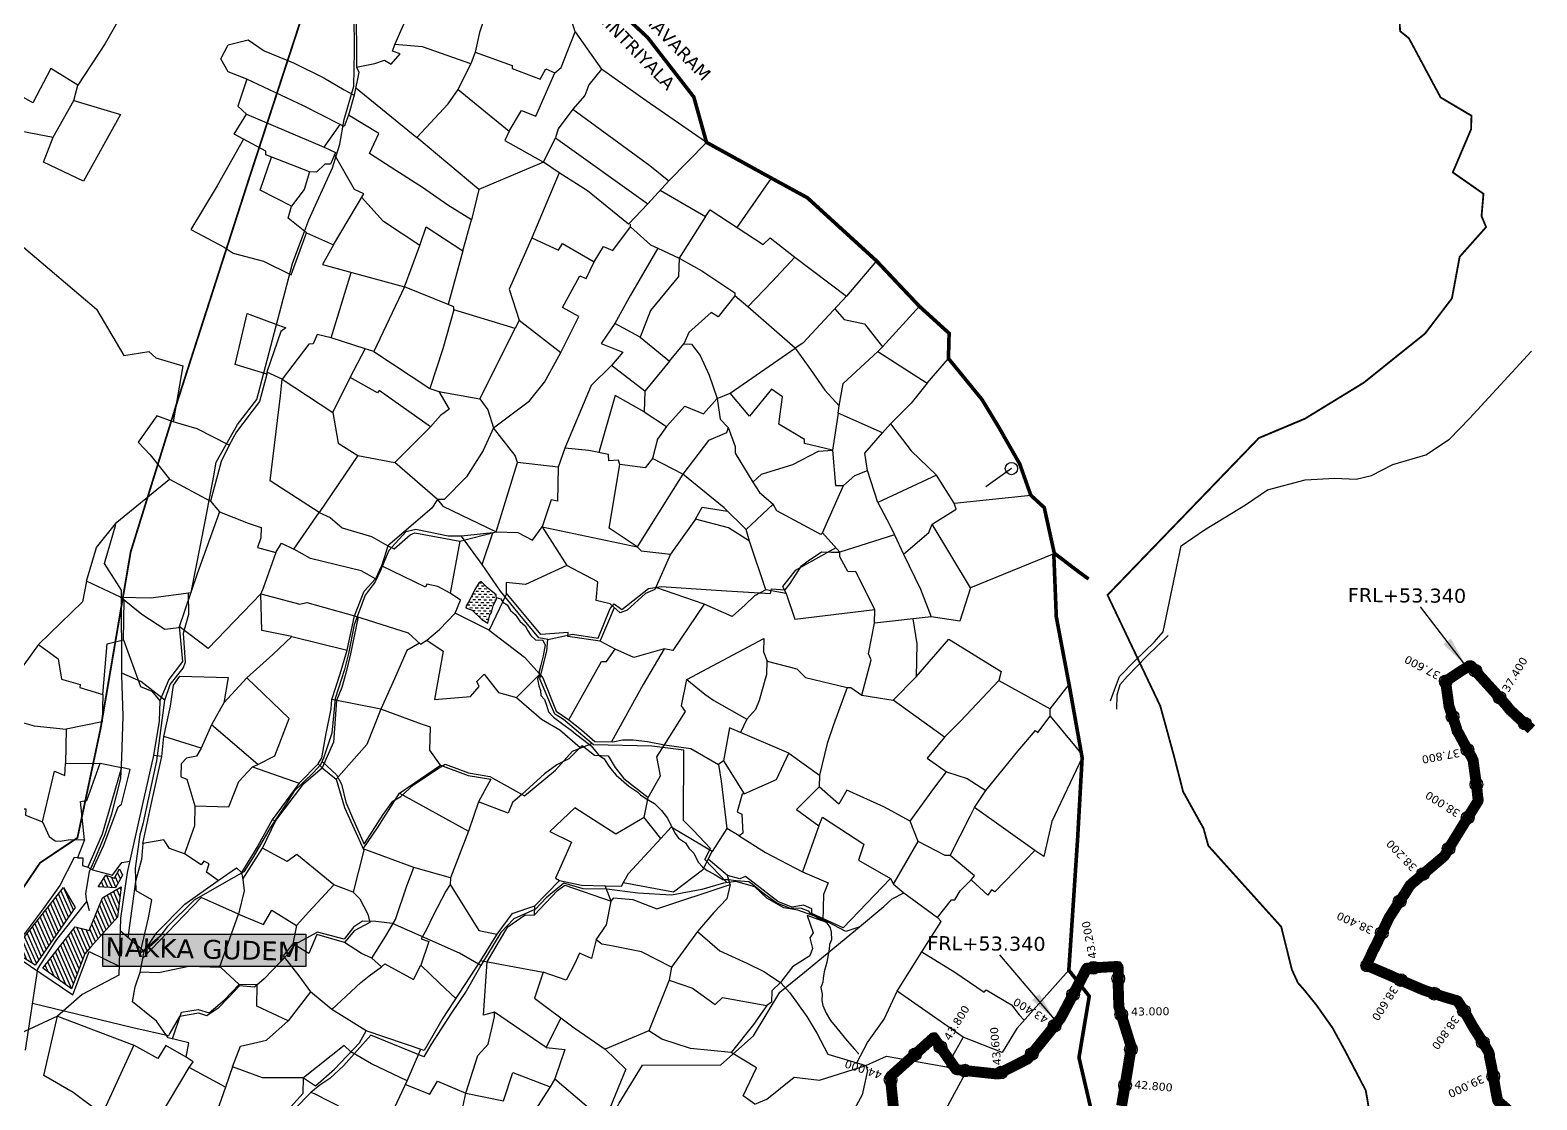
# Model space of a CAD drawing. Header units: inches. Extents: x 381014 to 397336, y 1838559 to 1849522.
# Drawn here: x 384637 to 388780, y 1841591 to 1844533 of the extents above; entities that cross this region are included whole.
import ezdxf

# ---------------------------------------------------------------- set-up
doc = ezdxf.new("R2010")
doc.units = ezdxf.units.IN
doc.header["$MEASUREMENT"] = 0
doc.header["$PDMODE"] = 32
doc.header["$PDSIZE"] = 35
for name, color, linetype in [('BND', 6, 'Continuous'), ('FRL', 3, 'Continuous'), ('NALA', 4, 'Continuous'), ('points', 161, 'Continuous'), ('ROAD', 1, 'Continuous'), ('ROADS', 50, 'Continuous'), ('SY.AREA', 7, 'Continuous'), ('TEXT', 7, 'Continuous'), ('VILLAGE AREA', 1, 'Continuous'), ('WATER', 4, 'Continuous')]:
    doc.layers.add(name, color=color, linetype=linetype)
doc.styles.get("Standard").update_dxf_attribs({"font": 'verdana.ttf'})
doc.dimstyles.get("Standard").update_dxf_attribs({"dimtxt": 0.18, "dimasz": 0.18, "dimexe": 0.18, "dimexo": 0.0625, "dimgap": 0.09, "dimtad": 0, "dimtih": 1, "dimtoh": 1, "dimdec": 4, "dimzin": 0, "dimdsep": 46, "dimtxsty": 'Standard', "dimcen": 0.09, "dimadec": 0, "dimazin": 0, "dimtfac": 1, "dimtdec": 4, "dimtofl": 0, "dimtmove": 0, "dimatfit": 3, "dimfxl": 1, "dimtolj": 1, "dimtzin": 0, "dimarcsym": 0})

msp = doc.modelspace()

# ---------------------------------------------------------------- hatches: boundary and pattern name
h = msp.add_hatch(color=2)
h.dxf.hatch_style = 1
h.paths.add_polyline_path([(384836.8, 1842046.8), (385394.7, 1842046.8), (385394.7, 1841957.9), (384836.8, 1841957.9)])
at = {"layer": 'VILLAGE AREA', "linetype": 'ByBlock'}
h = msp.add_hatch(dxfattribs=at)
h.set_pattern_fill('ANSI31', color=256, scale=3.195672, angle=68.5464)
h.set_pattern_definition([(113.54643, (357772.124, 1836958.266), (-9.301448, -4.0533506), [])])
h.paths.add_polyline_path([(384760.8, 1842119.5), (384728.1, 1842174.9), (384589.6, 1842000.2), (384650.1, 1841961.1)])
h.paths.add_polyline_path([(384787, 1841992.5), (384803.2, 1842011.8), (384877.1, 1842093.3), (384887.4, 1842177), (384835.4, 1842146.9), (384798.9, 1842057), (384760.9, 1842066.9), (384671.8, 1841953), (384750.4, 1841896.4)])
h.paths.add_polyline_path([(384890.3, 1842208.6), (384882.6, 1842226.5), (384868.3, 1842201), (384845.2, 1842209.1), (384823.9, 1842176.8), (384871.7, 1842174.2)])
at = {"layer": 'WATER', "linetype": 'ByBlock'}
h = msp.add_hatch(dxfattribs=at)
h.set_pattern_fill('DASH', color=256, scale=2.396754, angle=-1.4536)
h.set_pattern_definition([(358.54643, (357772.124, 1836958.266), (7.80028, 7.4142122), [7.6096948, -7.6096948])])
h.paths.add_polyline_path([(385918, 1842979.5), (385894.5, 1842999.1), (385876.8, 1843016.4), (385870, 1843011.7), (385859.8, 1842994.3), (385843.5, 1842962.3), (385835.2, 1842949.3), (385834.6, 1842944.4), (385851.7, 1842937.3), (385879, 1842911.8), (385895.2, 1842902.1), (385900.6, 1842924.6), (385905.2, 1842931.5), (385910.1, 1842949.6), (385918.6, 1842968.4)])

# ---------------------------------------------------------------- linework, layer by layer
at = {"const_width": 0.285}
msp.add_lwpolyline([(381031, 1847637.1), (388764.6, 1847637.1), (388764.6, 1838559.6), (381031, 1838559.6)], close=True, dxfattribs=at)
at = {"color": 2}
msp.add_lwpolyline([(384836.8, 1842046.8), (385394.7, 1842046.8), (385394.7, 1841957.9), (384836.8, 1841957.9)], close=True, dxfattribs=at)
at = {"color": 3}
msp.add_circle((387335, 1843327), 16.9, dxfattribs=at)
at = {"layer": 'BND', "lineweight": 30, "const_width": 10}
for points in [[(387547.1, 1843023.3), (387515.5, 1843046.3), (387452.7, 1843094.5), (387452.7, 1843094.5), (387425.1, 1843219.8), (387388, 1843253.9), (387357.7, 1843339.8), (387299.5, 1843441.8), (387253.9, 1843516.9), (387161.7, 1843629.9), (387163.5, 1843699.1), (387081.8, 1843773.3), (386963.5, 1843898.6), (386773.9, 1844071.8), (386675.6, 1844125.5), (386496.4, 1844224.3), (386461.5, 1844349), (386334.6, 1844512.6), (386177.9, 1844658.8)], [(387720, 1839833), (387710.6, 1839944.8), (387712.6, 1840024.2), (387704, 1840092.3), (387707.5, 1840231.6), (387739.1, 1840390.2), (387740.2, 1840433.5), (387741, 1840464.8), (387704.2, 1840474.3), (387679.5, 1840735.7), (387660.3, 1840916.2), (387638.4, 1841100.8), (387640.3, 1841176.2), (387606.4, 1841338.3), (387520.6, 1841707.1), (387548.8, 1841875.9), (387492.7, 1841947.5), (387517, 1842311.7), (387529.3, 1842532.2), (387493.5, 1842732.8), (387458.3, 1842918.7), (387451.3, 1843093), (387451.3, 1843093)]]:
    msp.add_lwpolyline(points, dxfattribs=at)
at = {"layer": 'BND'}
msp.add_lwpolyline([(387335, 1843327), (387264.6, 1843277.2)], dxfattribs=at)
at = {"layer": 'FRL', "color": 84, "const_width": 30}
for points in [[(388712.7, 1841552.1), (388681.7, 1841579.2), (388674.2, 1841585.8), (388672.3, 1841588.4), (388670.9, 1841592.9), (388666, 1841618.7), (388655.5, 1841680.3), (388649.3, 1841709.4), (388649.3, 1841715.1), (388648.3, 1841719.1), (388644.6, 1841726.7), (388626.7, 1841756.5), (388603.5, 1841792.9), (388587.5, 1841821.6), (388568.4, 1841852.3), (388563.1, 1841860.7), (388561.7, 1841862.5), (388558.5, 1841864.1), (388550.6, 1841866.2), (388524.2, 1841874.1), (388469.7, 1841892.2), (388423.8, 1841911.8), (388363.9, 1841938.2), (388315.1, 1841959.2), (388313.6, 1841960.1), (388312.3, 1841960.6), (388311.8, 1841961.2), (388311.8, 1841962.2), (388311.8, 1841963.5), (388312.3, 1841964.9), (388313.7, 1841967.6), (388316.9, 1841974.4), (388321.5, 1841983.9), (388327.4, 1841997.2), (388339.8, 1842021.5), (388362.2, 1842068.6), (388374, 1842093.6), (388379, 1842100.8), (388392.6, 1842122.2), (388415.5, 1842156.3), (388430.6, 1842180.6), (388434.5, 1842184.4), (388438.2, 1842188), (388445.6, 1842193.6), (388462.8, 1842208.4), (388476.5, 1842220.1), (388518.9, 1842256), (388521.2, 1842257.9), (388524.2, 1842260.8), (388528.8, 1842267.3), (388535.8, 1842279.8), (388551.5, 1842305.3), (388584.3, 1842358.6), (388616.9, 1842411.3), (388617.9, 1842413.5), (388618.1, 1842415), (388618.1, 1842417.1), (388617, 1842424.3), (388615.9, 1842435.4), (388614.9, 1842447), (388605.3, 1842517), (388605.2, 1842518.7), (388604.8, 1842522.4), (388604.3, 1842524.8), (388603, 1842527.1), (388600.8, 1842532.4), (388588.5, 1842554.2), (388563.8, 1842600.2), (388560.5, 1842604.9), (388557.9, 1842615.4), (388538.3, 1842672.4), (388537.4, 1842676.6), (388535.6, 1842691.1), (388529.3, 1842736.6), (388528.4, 1842739.3), (388528.5, 1842740.8), (388529.2, 1842742.5), (388530, 1842743.6), (388532, 1842745), (388536.3, 1842747), (388567.4, 1842768), (388592.5, 1842783.4), (388593.7, 1842784.4), (388595.3, 1842784.8), (388597, 1842784.7), (388598.7, 1842784.1), (388600, 1842783.3), (388602.2, 1842780.7), (388603.6, 1842779.4), (388606.1, 1842776.7), (388619.5, 1842760.7), (388637.8, 1842740.5), (388661.7, 1842714.1), (388693.4, 1842678.7), (388707, 1842661.8), (388710.7, 1842658.8), (388714.8, 1842655.1), (388737.5, 1842633.8), (388759.2, 1842615.1), (388764.6, 1842609.9)], [(387013.6, 1841538), (387002, 1841652.8), (387002.1, 1841653.6), (387002.4, 1841654.5), (387002.9, 1841655.4), (387003.4, 1841656.1), (387004.1, 1841656.9), (387119.3, 1841760.6), (387119.9, 1841761.1), (387120.5, 1841761.3), (387121.1, 1841761.3), (387121.6, 1841761.3), (387122, 1841760.9), (387122.5, 1841760.4), (387182.3, 1841675), (387182.9, 1841674.6), (387183.4, 1841674.2), (387184.1, 1841673.9), (387295.6, 1841661.9), (387296.7, 1841661.9), (387297.8, 1841661.9), (387299.3, 1841662.5), (387308.5, 1841667.2), (387376.8, 1841702), (387377.9, 1841702.4), (387379.1, 1841703.2), (387380.4, 1841704.3), (387440.3, 1841778), (387466.9, 1841811.5), (387467.9, 1841812.6), (387469, 1841814.1), (387470.6, 1841816.2), (387528.3, 1841925.8), (387541.2, 1841951.5), (387541.6, 1841952.1), (387542.2, 1841952.7), (387542.8, 1841952.8), (387544.6, 1841953), (387624.7, 1841957.7), (387626.8, 1841957.4), (387627.6, 1841956.5), (387628.2, 1841955.2), (387628.8, 1841951.9), (387628.6, 1841900.2), (387629.9, 1841856), (387629.9, 1841853.5), (387629.9, 1841851.1), (387629.9, 1841848.6), (387632.7, 1841838.5), (387663, 1841740.6), (387663.9, 1841738.6), (387664.2, 1841737.5), (387664.2, 1841736.1), (387664, 1841734.5), (387662.4, 1841723.1), (387649.5, 1841644), (387637.7, 1841574.1)]]:
    msp.add_lwpolyline(points, dxfattribs=at)
at = {"layer": 'FRL', "color": 82}
for points in [[(388764.6, 1842609.9), (388759.2, 1842615.1), (388737.5, 1842633.8), (388714.8, 1842655.1), (388710.7, 1842658.8), (388707, 1842661.8), (388693.4, 1842678.7), (388661.7, 1842714.1), (388637.8, 1842740.5), (388619.5, 1842760.7), (388606.1, 1842776.7), (388603.6, 1842779.4), (388602.2, 1842780.7), (388600, 1842783.3), (388598.7, 1842784.1), (388597, 1842784.7), (388595.3, 1842784.8), (388593.7, 1842784.4), (388592.5, 1842783.4), (388567.4, 1842768), (388536.3, 1842747), (388532, 1842745), (388530, 1842743.6), (388529.2, 1842742.5), (388528.5, 1842740.8), (388528.4, 1842739.3), (388529.3, 1842736.6), (388535.6, 1842691.1), (388537.4, 1842676.6), (388538.3, 1842672.4), (388557.9, 1842615.4), (388560.5, 1842604.9), (388563.8, 1842600.2), (388588.5, 1842554.2), (388600.8, 1842532.4), (388603, 1842527.1), (388604.3, 1842524.8), (388604.8, 1842522.4), (388605.2, 1842518.7), (388605.3, 1842517), (388614.9, 1842447), (388615.9, 1842435.4), (388617, 1842424.3), (388618.1, 1842417.1), (388618.1, 1842415), (388617.9, 1842413.5), (388616.9, 1842411.3), (388584.3, 1842358.6), (388551.5, 1842305.3), (388535.8, 1842279.8), (388528.8, 1842267.3), (388524.2, 1842260.8), (388521.2, 1842257.9), (388518.9, 1842256), (388476.5, 1842220.1), (388462.8, 1842208.4), (388445.6, 1842193.6), (388438.2, 1842188), (388434.5, 1842184.4), (388430.6, 1842180.6), (388415.5, 1842156.3), (388392.6, 1842122.2), (388379, 1842100.8), (388374, 1842093.6), (388362.2, 1842068.6), (388339.8, 1842021.5), (388327.4, 1841997.2), (388321.5, 1841983.9), (388316.9, 1841974.4), (388313.7, 1841967.6), (388312.3, 1841964.9), (388311.8, 1841963.5), (388311.8, 1841962.2), (388311.8, 1841961.2), (388312.3, 1841960.6), (388313.6, 1841960.1), (388315.1, 1841959.2), (388363.9, 1841938.2), (388423.8, 1841911.8), (388469.7, 1841892.2), (388524.2, 1841874.1), (388550.6, 1841866.2), (388558.5, 1841864.1), (388561.7, 1841862.5), (388563.1, 1841860.7), (388568.4, 1841852.3), (388587.5, 1841821.6), (388603.5, 1841792.9), (388626.7, 1841756.5), (388644.6, 1841726.7), (388648.3, 1841719.1), (388649.3, 1841715.1), (388649.3, 1841709.4), (388655.5, 1841680.3), (388666, 1841618.7), (388670.9, 1841592.9), (388672.3, 1841588.4)], [(387637.7, 1841574.1), (387649.5, 1841644), (387662.4, 1841723.1), (387664, 1841734.5), (387664.2, 1841736.1), (387664.2, 1841737.5), (387663.9, 1841738.6), (387663, 1841740.6), (387632.7, 1841838.5), (387629.9, 1841848.6), (387629.9, 1841851.1), (387629.9, 1841853.5), (387629.9, 1841856), (387628.6, 1841900.2), (387628.8, 1841951.9), (387628.2, 1841955.2), (387627.6, 1841956.5), (387626.8, 1841957.4), (387624.7, 1841957.7), (387544.6, 1841953), (387542.8, 1841952.8), (387542.2, 1841952.7), (387541.6, 1841952.1), (387541.2, 1841951.5), (387528.3, 1841925.8), (387470.6, 1841816.2), (387469, 1841814.1), (387467.9, 1841812.6), (387466.9, 1841811.5), (387440.3, 1841778), (387380.4, 1841704.3), (387379.1, 1841703.2), (387377.9, 1841702.4), (387376.8, 1841702), (387308.5, 1841667.2), (387299.3, 1841662.5), (387297.8, 1841661.9), (387296.7, 1841661.9), (387295.6, 1841661.9), (387184.1, 1841673.9), (387183.4, 1841674.2), (387182.9, 1841674.6), (387182.3, 1841675), (387122.5, 1841760.4), (387122, 1841760.9), (387121.6, 1841761.3), (387121.1, 1841761.3), (387120.5, 1841761.3), (387119.9, 1841761.1), (387119.3, 1841760.6), (387004.1, 1841656.9), (387003.4, 1841656.1), (387002.9, 1841655.4), (387002.4, 1841654.5), (387002.1, 1841653.6), (387002, 1841652.8), (387013.6, 1841538)]]:
    msp.add_lwpolyline(points, dxfattribs=at)
at = {"layer": 'NALA', "linetype": 'ByBlock'}
msp.add_lwpolyline([(385918.3, 1842972.8), (385930.5, 1842968.5), (385936.3, 1842959.3), (385948.5, 1842952.1), (385957.7, 1842936.5), (385970.6, 1842925.3), (385983.3, 1842907.5), (385997.4, 1842894.8), (386004.9, 1842880.7), (386013.7, 1842868.1), (386026, 1842856.4), (386035.6, 1842854.7), (386045.8, 1842855.7), (386052.6, 1842842.7), (386047, 1842811.7), (386041.3, 1842786.4), (386036, 1842768.8), (386036, 1842758), (386031.4, 1842747.8), (386035.5, 1842729.2), (386040, 1842716.7), (386040.9, 1842702.6), (386050.7, 1842692), (386056.1, 1842675.9), (386061.7, 1842657.8), (386075.3, 1842642.9), (386101.4, 1842624), (386124, 1842607.3), (386136.1, 1842597.6), (386159.2, 1842580.1), (386179.3, 1842564.5), (386195.3, 1842545.6), (386200.5, 1842539), (386214.6, 1842528.5), (386224.4, 1842514.4), (386232.9, 1842502.3), (386248.4, 1842483.9), (386283.3, 1842454), (386307.4, 1842437.5), (386314.8, 1842429.7), (386326.6, 1842421.1), (386353.3, 1842406), (386372.5, 1842386.9), (386388.9, 1842365.2), (386403.1, 1842337.6), (386410.1, 1842323.3), (386419.9, 1842310.9), (386439.1, 1842297.5), (386447.6, 1842283.4), (386461.2, 1842269.2), (386473.5, 1842244.6), (386485.5, 1842231.7), (386498.2, 1842221.3), (386517.1, 1842211.7), (386541, 1842197.2), (386556.7, 1842197.3), (386578.4, 1842194.5), (386612.7, 1842191.8), (386622.2, 1842185.3), (386653.6, 1842159.5), (386689.6, 1842133.1), (386723.8, 1842118.6), (386756.7, 1842117.7), (386775.7, 1842110.7), (386779.9, 1842106.3), (386806.9, 1842088.3), (386826.6, 1842078.7), (386836.6, 1842063.8), (386838.9, 1842051.8), (386840.4, 1842031.1), (386835, 1842018.3), (386833.9, 1842005), (386827.2, 1841969.9), (386819.6, 1841942.5), (386816.9, 1841925.4), (386816.1, 1841914.3), (386811, 1841900.1), (386814.3, 1841881.3), (386813.9, 1841864.4), (386816.3, 1841850.5), (386825.6, 1841829.5), (386837.7, 1841809), (386855.2, 1841787.9), (386883.2, 1841753.6), (386903.6, 1841730.3), (386913.9, 1841719.2), (386913.1, 1841716.4)], dxfattribs=at)
at = {"layer": 'points'}
for p in [(388610.5, 1842771.4), (388529, 1842742.1), (388677.1, 1842696.9), (388547.9, 1842644.6), (388747, 1842625.7), (388588.6, 1842553.9), (388613.3, 1842458.5), (388589.4, 1842366.9), (388536.9, 1842281.7), (388466.8, 1842211.8), (388402.4, 1842136.7), (388353.3, 1842049.9), (387560.4, 1841953.9), (387628.7, 1841924.4), (388313.3, 1841960.2), (387504.3, 1841880.3), (388404.9, 1841920.2), (388497.6, 1841882.9), (387636.8, 1841825.4), (388579.2, 1841834.9), (387453.4, 1841794.6), (387069.9, 1841716.1), (387139.6, 1841736), (387390.6, 1841716.8), (387663.3, 1841729.7), (388631, 1841749.4), (387002.7, 1841646.1), (387207.4, 1841671.4), (387306, 1841665.9), (387647.3, 1841631), (388659.8, 1841655.2)]:
    msp.add_point(p, dxfattribs=at)
at = {"layer": 'ROAD', "linetype": 'ByBlock'}
for points in [[(384885.3, 1842973.2), (384968.7, 1842971.1), (385079.4, 1842986.5), (385117.9, 1843181.6), (385142.2, 1843307.4), (385148.4, 1843345), (385206.6, 1843448.4), (385259.8, 1843517.3), (385336.7, 1843810.5), (385357.7, 1843891.5), (385402.8, 1844011), (385468.3, 1844154), (385487.9, 1844219.3), (385500.1, 1844287.2), (385526.6, 1844378.8), (385529, 1844474.1), (385527.5, 1844580.1)], [(384792.8, 1842136.4), (384790, 1842157.2), (384799.9, 1842218.9), (384814.6, 1842252), (384842.9, 1842320.6), (384861.1, 1842377.9), (384886.2, 1842474.6), (384889.2, 1842532.5), (384892.1, 1842646.4), (384889, 1842759.3), (384887.7, 1842992.2), (384841.4, 1843065.7), (384872.4, 1843173.7)], [(386552.3, 1842188.2), (386492.1, 1842252.2), (386507.8, 1842281.7), (386460, 1842332.5), (386433.1, 1842359.4), (386433.9, 1842552.5), (386345.8, 1842563.6), (386186, 1842567.3), (386103.5, 1842637.1), (386079.1, 1842651.6), (386067.3, 1842678.8), (386038.5, 1842749), (386057.5, 1842825), (386060.3, 1842857.2), (386035.6, 1842861.4), (385978.4, 1842930.5), (385930.3, 1842990.1), (385879.3, 1843063), (385822.9, 1843140.8), (385786.2, 1843140.7), (385697.2, 1843159.5), (385670.1, 1843153), (385622.8, 1843102), (385599.7, 1843046.8), (385585.5, 1843015.7), (385558.2, 1842978.7), (385528, 1842897.6), (385512.5, 1842818.5), (385501.1, 1842774.9), (385475.7, 1842694.5), (385466.6, 1842599.2), (385443.6, 1842530.8), (385435.4, 1842511.9), (385415.7, 1842491.3), (385362.2, 1842438.9), (385342.8, 1842407.4), (385297, 1842339), (385250, 1842258), (385224.1, 1842218.4), (385169.4, 1842186.9), (385087.6, 1842139.9), (385014.4, 1842068), (384993, 1842040.1), (384939.4, 1841993), (384962.1, 1842091.6), (384971.6, 1842140.7), (384928.3, 1842165.6), (384926.3, 1842227.8), (384939.5, 1842319.9), (384948.1, 1842353.8), (384985.5, 1842523.6), (385006.8, 1842690.3), (385021.3, 1842733.3), (385057.1, 1842778.4), (385063.8, 1842795), (385058.1, 1842874.2), (385072.8, 1842926.5), (385071.8, 1842985.5)], [(385879.3, 1843063), (385908.9, 1843150.4), (385822.9, 1843140.8)], [(386060.3, 1842857.2), (386127.8, 1842871.5), (386198.6, 1842860.7), (386232, 1842942), (386242.9, 1842955.5), (386263.7, 1842939.6), (386336.8, 1842997.1), (386372, 1843002.6), (386537.2, 1842992), (386672.6, 1842983.5), (386675.6, 1842996.1), (386712.7, 1842993.1), (386726.9, 1843010.7), (386757.9, 1843059.7), (386776.2, 1843073), (386812.6, 1843097.8), (386840.2, 1843097.1), (386863.4, 1843096.8)], [(385006.8, 1842690.3), (384940.8, 1842741.2), (384889, 1842764.6)], [(385439.3, 1842521), (385479.5, 1842484.7), (385492.8, 1842458.8), (385505, 1842409.7), (385525.8, 1842359.8), (385555.6, 1842294.5), (385607.7, 1842375.7), (385633.6, 1842412.2), (385656.1, 1842425.6), (385691.2, 1842457.3), (385761.6, 1842503.7), (385777.6, 1842514.3), (385842.2, 1842490.6), (385900.4, 1842479.9), (385996.3, 1842426.9), (386081.3, 1842498), (386128, 1842550.3), (386181.5, 1842571.2)], [(386917.8, 1842067.1), (386880, 1842053.7), (386811.5, 1842089.5), (386747.5, 1842112.1), (386708.8, 1842119), (386662.2, 1842145.9), (386629.5, 1842176.6), (386577.2, 1842191.1), (386543, 1842187.2), (386483.3, 1842169), (386400.4, 1842153.8), (386307.5, 1842159.7), (386222.8, 1842170.2), (386157.6, 1842171.3), (386104.2, 1842186.4), (386055.9, 1842146.4), (386025.8, 1842115.5), (385967.1, 1842088.3), (385931.1, 1842051.3), (385875.6, 1841960.7), (385835.5, 1841890), (385795.7, 1841830), (385738.3, 1841741.9), (385719, 1841709.6), (385573.3, 1841768.8), (385498.2, 1841684.7), (385460.8, 1841649.8), (385433.4, 1841631.4), (385408.2, 1841610.9)], [(385844.8, 1841000.4), (385877.8, 1841060.6), (385941.2, 1841126.9), (385972.9, 1841158.5), (386047.8, 1841239.3), (386095.9, 1841296.5), (386151.3, 1841360.7), (386188.5, 1841392.9), (386207.7, 1841431.9), (386221.6, 1841511.9), (386256.6, 1841582.1), (386320.2, 1841686.3), (386536.2, 1841687.2), (386625.4, 1841767.2), (386698.1, 1841887), (386765.9, 1841942.1), (386911.3, 1842061.7), (386984, 1842123), (387007, 1842144), (387039.4, 1842160)], [(384623.9, 1841727.4), (384657.5, 1841950.8), (384710.5, 1842031.6), (384792.8, 1842136.4), (384798.8, 1842112)], [(385875.6, 1841960.7), (385816.9, 1841994.3), (385736.5, 1842030.1), (385680.8, 1842054.7), (385632.6, 1842076.1), (385587.1, 1842081.4), (385550.9, 1842082.3), (385525.5, 1842065.7), (385500.4, 1842033.2), (385426.6, 1842052.2), (385364.8, 1842018.1), (385344.5, 1841990.8), (385280.5, 1841923.6), (385253.8, 1841901.2), (385212.3, 1841904.6), (385182.4, 1841872.7), (385153.8, 1841842.6), (385123, 1841822.1), (385100.4, 1841829.4), (385047.3, 1841820.1), (385020.6, 1841774.5), (385016.9, 1841766.9), (384918.9, 1841788.9), (384643.2, 1841856)], [(385547.4, 1841541.2), (385418.7, 1841607.1), (385408.2, 1841610.9), (385319.2, 1841520.2)]]:
    msp.add_lwpolyline(points, dxfattribs=at)
at = {"layer": 'ROAD'}
for points in [[(387752.5, 1842877.6), (387801.8, 1843114.6), (387865.5, 1843158.6), (387978.9, 1843227.1), (388039.4, 1843268.9), (388142.3, 1843296.1), (388223.8, 1843300.4), (388282.3, 1843297.9), (388324.6, 1843308.4), (388383.7, 1843337.9), (388474.1, 1843364.6), (388539.7, 1843408.2), (388594.2, 1843464.5), (388763.6, 1843649.1), (388764.6, 1843649.9)], [(387607.6, 1842688.1), (387618.1, 1842718.8), (387631.6, 1842754.9), (387673.9, 1842798.2), (387728.1, 1842850.9), (387752.5, 1842877.6)], [(387765.7, 1842868.3), (387707.5, 1842811.5), (387653.6, 1842756.5), (387632.8, 1842732.5), (387624.8, 1842703.6), (387623.4, 1842665.6)]]:
    msp.add_lwpolyline(points, dxfattribs=at)
at = {"layer": 'ROADS', "color": 40, "const_width": 5}
for points in [[(384486, 1841979.9), (384664.2, 1842243), (384766.8, 1842311.5), (384830.2, 1842611), (384913.1, 1843097.7), (385041.8, 1843512.7), (385236.2, 1844117), (385389.5, 1844586.5)], [(388320.4, 1841550.8), (388309.2, 1841616.6), (388254.1, 1841722.2), (388217.9, 1841788.6), (388173, 1841852.2), (388138.2, 1841895.1), (388122.7, 1841912.4), (388105.9, 1841949.2), (388076.7, 1842066.8), (387876.3, 1842289.7), (387863.1, 1842337.3), (387806.9, 1842438.5), (387781.5, 1842537.7), (387744.2, 1842673.9), (387599.1, 1842979.3), (388015.3, 1843411.1), (388142.4, 1843464.5), (388303.8, 1843563.4), (388472.2, 1843698.4), (388546, 1843795), (388567.3, 1843909.5), (388640, 1843991.2), (388627.5, 1844021.3), (388632.8, 1844082.8), (388548.4, 1844141.7), (388598.7, 1844260.1), (388599.8, 1844297.5), (388514.9, 1844347.8), (388427.8, 1844510.5), (388403.7, 1844529.9), (388400.6, 1844584.3)]]:
    msp.add_lwpolyline(points, dxfattribs=at)
at = {"layer": 'SY.AREA', "linetype": 'ByBlock'}
for points in [[(385538.9, 1844897.4), (385527.7, 1844823.8), (385533.2, 1844605.1), (385534.2, 1844431.5), (385540.4, 1844416.9), (385527.4, 1844354.1), (385512.3, 1844298.9), (385500, 1844267.6), (385489.5, 1844273.1), (385387.9, 1844324.8), (385232.1, 1844397.9), (385180.9, 1844418.2), (385161.2, 1844453.7), (385181.3, 1844492.7), (385236.4, 1844505.8), (385279.8, 1844475.8), (385360.4, 1844442.6), (385443.9, 1844401.7), (385500.2, 1844368.3), (385527.4, 1844354.1)], [(385079.3, 1844795.8), (385046.9, 1844750.1), (385052.9, 1844741.4), (385021.6, 1844688.6), (384987, 1844637.9), (384898.6, 1844594.2), (384843.2, 1844496.2), (384767.4, 1844381.2), (384693.9, 1844427), (384644.3, 1844332.7), (384607.1, 1844353.8)], [(385906.2, 1844627.8), (385872.4, 1844526), (385860.2, 1844472.7), (385848, 1844440.3), (385715.9, 1844487), (385639.9, 1844493.5), (385681.2, 1844589), (385690.7, 1844604), (385703.7, 1844603.6), (385792.2, 1844696.1)], [(385860.2, 1844472.7), (385962, 1844435.3), (385961.8, 1844427.5), (386039.5, 1844398.1), (386054.3, 1844426.6), (386079.5, 1844415.4), (386096.8, 1844429.8), (386135.3, 1844528.5), (386126.8, 1844554.8), (386146.4, 1844584.4)], [(386135.3, 1844528.5), (386207.6, 1844425.8), (386173.3, 1844382.5), (386162, 1844353.2), (386128.5, 1844315.2), (386340.7, 1844161), (386392.7, 1844118.7), (386496.4, 1844224.3), (386330.5, 1844338.9), (386207.6, 1844425.8)], [(385534.2, 1844431.5), (385584.3, 1844441.2), (385611, 1844450.2), (385629.2, 1844439.2), (385653.8, 1844467.9), (385633.2, 1844474.9), (385639.9, 1844493.5)], [(385531.7, 1844375.1), (385699.7, 1844238), (385785.8, 1844330.1), (385813.2, 1844369.6), (385848, 1844440.3)], [(385232.1, 1844397.9), (385208.2, 1844324), (385232, 1844302.1), (385445.3, 1844211.2), (385489.5, 1844273.1)], [(385954.2, 1844255.3), (385987.9, 1844312.1), (386027.1, 1844296.6), (386079.5, 1844415.4)], [(384590.3, 1844260), (384699.9, 1844238.4), (384756.6, 1844339.5), (384767.4, 1844381.2)], [(385813.2, 1844369.6), (385954.2, 1844255.3), (385941.7, 1844229.2), (386048.6, 1844169.4), (385870.5, 1844094.8), (385699.7, 1844238)], [(384756.6, 1844339.5), (384885.4, 1844300.8), (384783.7, 1844117.9), (384673, 1844170.1), (384699.9, 1844238.4)], [(385445.3, 1844211.2), (385476.1, 1844196.7), (385462.4, 1844164.3), (385447.1, 1844164.7), (385424.5, 1844142.5), (385404.7, 1844143), (385284.9, 1844190.1), (385285.1, 1844200), (385198, 1844247.1), (385232, 1844302.1)], [(386128.5, 1844315.2), (386088.3, 1844261.4), (386081.3, 1844236.8), (386335.2, 1844055), (386392.7, 1844118.7)], [(385870.5, 1844094.8), (385849.9, 1844011), (385785.6, 1844051.5), (385715.8, 1844100.1), (385641.8, 1844146.8), (385569.7, 1844193.5), (385595.5, 1844248.2), (385512.3, 1844298.9)], [(385223.4, 1844233.3), (385151, 1844104.6), (385078.5, 1843984.4), (385170.1, 1843935.7), (385194.9, 1843919.8), (385278, 1843897.2), (385354, 1843859.5), (385396.5, 1843975.5), (385345.8, 1844015.6), (385355, 1844048.8), (385269.3, 1844092.8), (385300.8, 1844183.9)], [(386335.2, 1844055), (386281.6, 1843999.2), (386169.5, 1844091), (386090.9, 1844140.2), (386048.6, 1844169.4), (386081.3, 1844236.8)], [(385396.5, 1843975.5), (385471, 1843942.5), (385553.8, 1844082.6), (385528.2, 1844094.6), (385473.5, 1844190.6)], [(385404.7, 1844143), (385390.4, 1844094.3), (385355, 1844048.8)], [(386090.9, 1844140.2), (386016.1, 1843962), (386089.3, 1843927.4), (386100.6, 1843946.4), (386187.5, 1843895.8), (386212.8, 1843938.1), (386239.3, 1843926.7), (386287.7, 1843992), (386287.9, 1843999.1)], [(386369.2, 1844092.7), (386493.5, 1844020.6), (386506.3, 1844038.9), (386580.3, 1843990.2), (386675.6, 1844125.5)], [(385471, 1843942.5), (385440.2, 1843888.5), (385666.2, 1843826.5), (385708, 1843941), (385608.4, 1844006.6), (385548.2, 1844073.2)], [(385826.4, 1843925.8), (385849.9, 1844011)], [(386493.5, 1844020.6), (386420.9, 1843905.6), (386419.6, 1843855.3), (386342.6, 1843761.5), (386313.9, 1843688.5), (386244.5, 1843725.6)], [(385708, 1843941), (385726, 1843992.3), (385826.4, 1843925.8), (385786.4, 1843778.2), (385666.2, 1843826.5), (385582, 1843649.2), (385557.8, 1843656.7), (385464.1, 1843686.4), (385519.8, 1843866.6)], [(386287.7, 1843992), (386342.4, 1843942.3), (386362.5, 1843933.2), (386287.3, 1843803.9), (386244.5, 1843725.6), (386206.5, 1843671.4), (386266.6, 1843646.8), (386235.1, 1843610.1), (386179.4, 1843555.1), (386106.8, 1843383.4), (386088.8, 1843330.7), (385976.3, 1843343.7), (385970.3, 1843362.7), (385911, 1843439.3), (386010.1, 1843513), (386051.2, 1843564.8), (386095.7, 1843646.3), (386145, 1843745.1), (386100.5, 1843769.8), (386147.8, 1843857.4), (386165.4, 1843850), (386187.5, 1843895.8)], [(386580.3, 1843990.2), (386652.2, 1843942.9), (386671.3, 1843961.7), (386739.3, 1843908.5)], [(384618.4, 1843936), (384819.4, 1843765.2), (384894, 1843637.6), (384962.9, 1843649.3), (384982.7, 1843632), (385056.4, 1843609.9), (385030, 1843455.6), (384985.4, 1843472.4), (384934.1, 1843399.6), (384967, 1843365.1), (385020.3, 1843297.5), (385132.6, 1843237.6), (385157.7, 1843207.8), (385096, 1843037.5), (385045.1, 1842889.4), (385006.7, 1842884.8), (384943.6, 1842925.7), (384885.3, 1842973.2), (384791.9, 1843017.1), (384819, 1843109.7), (384874.8, 1843180.1), (385020.3, 1843297.5)], [(386016.1, 1843962), (385954, 1843820.4), (385981.3, 1843735.3), (386095.7, 1843646.3)], [(386362.5, 1843933.2), (386420.9, 1843905.6), (386483.8, 1843871.2), (386574.2, 1843810.2), (386574.1, 1843802.5), (386528.6, 1843744.2), (386509, 1843756.3), (386447.5, 1843701.1), (386433.7, 1843670), (386455, 1843669.5), (386478.8, 1843638), (386503.6, 1843584.2), (386526.2, 1843519.6), (386561.4, 1843534.2), (386740.1, 1843658.1), (386610, 1843771.9), (386574.1, 1843802.5)], [(386610, 1843771.9), (386677.1, 1843841.2), (386739.3, 1843908.5), (386881.2, 1843801.1), (386761.4, 1843671.9), (386740.1, 1843658.1)], [(386963.5, 1843898.6), (386881.2, 1843801.1)], [(385801.5, 1843763.5), (385771.9, 1843656.4), (385735.3, 1843547.7)], [(385981.3, 1843735.3), (385970.5, 1843712.5), (385801.5, 1843763.5), (385801.7, 1843772), (385786.4, 1843778.2)], [(386849.2, 1843766.6), (386875, 1843736.6), (386930.7, 1843724.9), (386980.4, 1843662.2), (386967.9, 1843648.9)], [(386980.4, 1843662.2), (387081.8, 1843773.3)], [(385537.8, 1843363.4), (385431.8, 1843206.1), (385296.6, 1843293.7), (385325.3, 1843527.3), (385329.3, 1843573.3), (385287.7, 1843591.8), (385287.6, 1843587.1), (385200.9, 1843613.4), (385233.3, 1843753.9), (385319.6, 1843721.6), (385340, 1843713.9), (385325.9, 1843703.7), (385287.7, 1843591.8)], [(385464.1, 1843686.4), (385426.3, 1843696), (385415, 1843670.4), (385402.8, 1843669.2), (385329.3, 1843573.3), (385469.4, 1843481.5), (385516.7, 1843577.6), (385557.8, 1843656.7)], [(385760.2, 1843538.8), (385873.6, 1843518.8), (385970.5, 1843712.5)], [(386313.9, 1843688.5), (386395, 1843622.4), (386433.7, 1843670)], [(385582, 1843649.2), (385735.3, 1843547.7), (385760.2, 1843538.8), (385788.6, 1843490.1), (385765.3, 1843473.2), (385737.1, 1843442), (385596.5, 1843542.1), (385591.4, 1843535.6), (385516.7, 1843577.6)], [(386740.1, 1843658.1), (386782.3, 1843599.4), (386822.1, 1843543), (386861.6, 1843499.5), (386872.3, 1843560.6), (386967.9, 1843648.9), (387103.1, 1843562.4), (387161.7, 1843629.9)], [(386395, 1843622.4), (386326.6, 1843540.2), (386235.1, 1843610.1)], [(385287.6, 1843587.1), (385267.4, 1843511.3), (385204, 1843427.9), (385184.4, 1843391.1), (385096.3, 1843436.4), (385030, 1843455.6)], [(387103.1, 1843562.4), (387059.3, 1843507.1), (387002.1, 1843450.3), (386980.7, 1843425.2), (386858.3, 1843479), (386861.6, 1843499.5)], [(385873.6, 1843518.8), (385895.4, 1843488.8), (385911, 1843439.3), (385882.4, 1843376.7), (385836.5, 1843304.5), (385774.7, 1843241.7), (385756.5, 1843242.2), (385639.3, 1843344.1)], [(386326.6, 1843540.2), (386325.1, 1843483.1), (386245.6, 1843527.8), (386200.7, 1843371.1)], [(386325.1, 1843483.1), (386386.2, 1843443), (386437.3, 1843498.8), (386488.5, 1843477.6), (386526.2, 1843519.6), (386533.6, 1843463.3), (386556, 1843439.7), (386575.4, 1843388.2), (386574.9, 1843369.6), (386624, 1843289.8), (386641.9, 1843261.1), (386679.5, 1843229.5)], [(386624, 1843289.8), (386648, 1843311.9), (386733.5, 1843338.7), (386804.8, 1843374.8), (386843.1, 1843378), (386766, 1843395.7), (386766.3, 1843406.8), (386694.9, 1843449.2), (386705.1, 1843524.5), (386675.3, 1843545.9), (386614.8, 1843471), (386561.4, 1843534.2)], [(385469.4, 1843481.5), (385484.1, 1843397.3), (385537.8, 1843363.4), (385639.3, 1843344.1), (385737.1, 1843442)], [(386858.3, 1843479), (386843.1, 1843378), (386850.8, 1843280.9), (386873.5, 1843280.3), (386904.7, 1843308), (386939.4, 1843322.1), (386931.9, 1843369.2), (386980.7, 1843425.2)], [(386556, 1843439.7), (386551.3, 1843425.7), (386501.7, 1843404.7), (386431, 1843311.9), (386394, 1843251.8), (386305.6, 1843112), (386229, 1843163.5), (386258.5, 1843338.6)], [(386386.2, 1843443), (386361.3, 1843408.1), (386348.1, 1843354.9)], [(387002.1, 1843450.3), (387058.8, 1843375.8), (387129.2, 1843309.3), (386967.6, 1843233.9), (386939.4, 1843322.1)], [(385184.4, 1843391.1), (385162.1, 1843346.9), (385132.6, 1843237.6)], [(387451.3, 1843093), (387222.2, 1842998.6), (387193.1, 1842907.8), (387114, 1842919.5), (386958.7, 1842901.6), (386959.6, 1842939.7), (386907.4, 1843043.1), (386884.8, 1843043.7), (386863.1, 1843084.7), (386863.4, 1843096.8), (386815.3, 1843150.7), (386811.1, 1843145.9), (386689.5, 1843210.6), (386679.5, 1843229.5), (386605.5, 1843159.3), (386545.4, 1843219.1), (386431, 1843311.9), (386348.1, 1843354.9), (386328, 1843329.5), (386258.5, 1843338.6), (386254.8, 1843350), (386228, 1843348.3), (386226.8, 1843366.1), (386172.7, 1843376.4), (386106.8, 1843383.4)], [(385756.5, 1843242.2), (385771, 1843224.1), (385918, 1843152.8), (385976.3, 1843343.7)], [(386088.8, 1843330.7), (386086.4, 1843237.5), (386069.1, 1843240.7), (386044.8, 1843166.4), (386112, 1843060.3)], [(386967.6, 1843233.9), (387000.4, 1843171.3), (387013.8, 1843145.2), (387038.1, 1843091.3), (387107.8, 1843150.9), (387116.6, 1843173.9), (387182.5, 1843215.7), (387177.1, 1843231.8), (387129.2, 1843309.3)], [(386815.3, 1843150.7), (386873.5, 1843280.3)], [(385756.5, 1843242.2), (385740.8, 1843217.9), (385619.9, 1843114.9), (385637.3, 1843106), (385681.3, 1843144.6), (385694.3, 1843150.7), (385818.4, 1843127.1), (385918, 1843152.8), (385977.3, 1843151.3), (386018.1, 1843130.1), (386044.8, 1843166.4), (386305.6, 1843112), (386317.1, 1843101), (386397.5, 1843091.5), (386354.7, 1842994.9), (386328.7, 1842983.7), (386278.7, 1842937.5), (386258.6, 1842930.5), (386231.8, 1842955.3), (386192.9, 1842964.3), (386197.4, 1843015.2), (386112, 1843060.3), (385998.3, 1843008.5), (385945.2, 1843013.6), (385946, 1842980.3), (385898.4, 1842882.8), (385805, 1842929.2), (385820.4, 1842964.7), (385791.4, 1842984.8), (385757.3, 1843002.8), (385727.3, 1843009.5), (385723.4, 1843000.5), (385602.7, 1843059.4)], [(387177.1, 1843231.8), (387388, 1843253.9)], [(385157.7, 1843207.8), (385236.3, 1843177.1), (385271.6, 1843164.9), (385270.9, 1843136.2), (385262.1, 1843109.6), (385312.5, 1843095.9), (385328, 1843122.3), (385361.6, 1843105.7), (385431.8, 1843206.1), (385462, 1843192.6), (385494.3, 1843164.5), (385575.1, 1843140.4), (385619.9, 1843114.9), (385611.5, 1843084.5), (385602.7, 1843059.4), (385586, 1843023.5), (385546.8, 1843046), (385407.9, 1843079.6), (385361.6, 1843105.7)], [(386466, 1843188), (386397.5, 1843091.5)], [(386614.3, 1843127.5), (386557, 1843163.7), (386466, 1843188), (386484.3, 1843220.8), (386554.4, 1843210.1)], [(386715.1, 1842983.3), (386659.4, 1842993.8), (386614.3, 1843127.5), (386605.5, 1843159.3)], [(387013.8, 1843145.2), (386863.4, 1843096.8)], [(387222.2, 1842998.6), (387116.6, 1843173.9)], [(385818.4, 1843127.1), (385791.4, 1842984.8)], [(386852.1, 1843109.5), (386739.8, 1843046.5), (386705, 1843002.4), (386715.1, 1842983.3), (386739.1, 1842913.1), (386959.6, 1842939.7)], [(385312.5, 1843095.9), (385277.5, 1842998.3), (385271.3, 1842982.8), (385378.3, 1842953.8), (385397.6, 1842958.6), (385528.8, 1842922.3), (385555, 1842989.5), (385586, 1843023.5)], [(387038.1, 1843091.3), (387084.8, 1842995.3), (387114, 1842919.5)], [(384791.9, 1843017.1), (384780.5, 1842960.5), (384659.8, 1842843.4), (384713.9, 1842804), (384722.6, 1842747.9), (384773.9, 1842733.1), (384773.7, 1842724.7), (384836.7, 1842706.1), (384848.7, 1842845.4), (384893, 1842856.1), (384895.4, 1842964.9)], [(385271.3, 1842982.8), (385126.6, 1842831.9), (385046.3, 1842893), (385055.7, 1842796.9), (385018, 1842747.3), (384993, 1842688.6), (384991.6, 1842632.2), (384976.2, 1842538.1), (384945, 1842400.4), (384903.9, 1842216), (384884.8, 1842091), (384880.9, 1841933.8), (384779.9, 1841880.4), (384711.6, 1841821.3), (384516.2, 1841729.9)], [(385356, 1842865.1), (385274, 1842881.7), (385271.3, 1842982.8)], [(386204, 1842852.6), (386115.5, 1842865.1), (386115.7, 1842876.3), (386040.6, 1842870.3), (385945.9, 1842985.7)], [(386659.4, 1842993.8), (386628.6, 1842977.5), (386602.9, 1842952.5), (386566.6, 1842919.9), (386489.8, 1842954.1), (386357.1, 1843000.2)], [(386489.8, 1842954.1), (386403.6, 1842826.8), (386380.1, 1842831.3), (386297, 1842807.5), (386244.9, 1842830.5), (386204, 1842852.6), (386243.4, 1842944.6)], [(385538.8, 1842919), (385517.2, 1842817.1), (385504.6, 1842764.8), (385493.3, 1842725), (385479, 1842689.4), (385471.2, 1842574.8), (385439.8, 1842504.4), (385478.3, 1842472.8), (385501, 1842394.5), (385554.5, 1842277.3), (385525.3, 1842162.2), (385471.5, 1842181.8), (385369.9, 1842265.4), (385343.1, 1842246.8), (385275.8, 1842283.3), (385312.1, 1842359.1), (385389.3, 1842461), (385439.8, 1842504.4)], [(385707.2, 1842846.7), (385672.3, 1842826.6), (385638.6, 1842749.1), (385601.4, 1842664.9), (385466.2, 1842691.9), (385488.9, 1842762.9), (385508.8, 1842827.3), (385528.8, 1842922.3)], [(385528.8, 1842922.3), (385676.1, 1842875.1), (385710.3, 1842843.9), (385727.8, 1842855.2), (385762.4, 1842884.9), (385805, 1842929.2)], [(385727.8, 1842855.2), (385772.7, 1842824.8), (385748.5, 1842691.7), (385847.3, 1842699.8), (385871, 1842727.6), (385864.5, 1842741), (385885.5, 1842761.7), (385924.6, 1842711), (385974, 1842697), (386042.4, 1842638.1), (386092.7, 1842608.3), (386149.3, 1842560.2), (386154.5, 1842565.1), (386188.7, 1842538.4), (386225.6, 1842537.4), (386245.6, 1842504.6), (386269.1, 1842475), (386336.3, 1842422.4), (386369.5, 1842482.1), (386359.8, 1842534.6), (386380.5, 1842567.7), (386438.4, 1842659.3), (386427.8, 1842674.7), (386442.1, 1842747.3), (386654, 1842859.7), (386653.1, 1842823.4), (386663.4, 1842797.8), (386745.2, 1842775.9), (386768.6, 1842752.7), (386883.1, 1842725.1), (386893.3, 1842724.9), (386923.7, 1842704.2), (386949.4, 1842800.8), (386942.3, 1842817.4), (386958.7, 1842901.6)], [(387064.1, 1842913.8), (387075.2, 1842845.1), (387072.9, 1842754.5), (387162.4, 1842858.3), (387306.9, 1842768.8), (387300.4, 1842744.1), (387194.8, 1842632.2), (387150.7, 1842588.1), (387009.8, 1842689.7), (387072.9, 1842754.5)], [(384893, 1842856.1), (384939.8, 1842728.1), (384971.6, 1842714.6), (384993, 1842688.6)], [(385232.8, 1842751.2), (385303.7, 1842815.3), (385356, 1842865.1), (385508.8, 1842827.3)], [(385898.4, 1842882.8), (385996.1, 1842808.4), (386038.1, 1842761.2), (385974, 1842697)], [(384659.8, 1842843.4), (384542.7, 1842681.6), (384596.6, 1842634), (384647.4, 1842619.1), (384736, 1842610.2)], [(386118.3, 1842636.4), (386207.5, 1842796.5), (386221.3, 1842796.2), (386244.9, 1842830.5)], [(386380.1, 1842831.3), (386322.3, 1842733.4), (386234.8, 1842575.5)], [(386442.1, 1842747.3), (386492, 1842706.7), (386516.7, 1842689.3), (386607.2, 1842638.3), (386632, 1842665.1), (386642.1, 1842690), (386662.4, 1842761.6), (386663.3, 1842797.8)], [(384998.7, 1842535.3), (385004.1, 1842590.2), (385022.2, 1842673.3), (385030.9, 1842731.4), (385048.7, 1842756.1), (385180.9, 1842752.7), (385169.6, 1842682.5), (385135.6, 1842622.5), (385107, 1842558.2), (385004.1, 1842590.2)], [(385262.6, 1842513.2), (385309.8, 1842537.4), (385348.7, 1842639.6), (385232.8, 1842751.2), (385169.6, 1842682.5)], [(386038.1, 1842761.2), (386046.8, 1842751.4), (386082.9, 1842659.4), (386118.3, 1842636.4), (386152.6, 1842608.7), (386189, 1842576.7), (386239.3, 1842575.4), (386265.3, 1842581.3), (386294.6, 1842580.6), (386334.1, 1842576.6), (386380.5, 1842567.7), (386453.6, 1842556.8), (386529.3, 1842513.5), (386537.1, 1842467.2), (386552, 1842337.6), (386512, 1842273.9), (386399.2, 1842340.9), (386370.8, 1842309.9), (386324.9, 1842367.4), (386336.3, 1842422.4)], [(387150.7, 1842588.1), (387103.2, 1842530.4), (387156, 1842493.4), (387213, 1842475), (387264.5, 1842441.5), (387352.3, 1842549.4), (387400.7, 1842606.4), (387407.2, 1842601.1), (387441.7, 1842645.8), (387441.7, 1842666.3), (387493.5, 1842732.8)], [(387300.4, 1842744.1), (387441.7, 1842666.3)], [(384836.7, 1842706.1), (384834.8, 1842630.5), (384736, 1842610.2), (384733.6, 1842515.5), (384829.4, 1842516.4), (384888.3, 1842504.8), (384835, 1842321.9), (384795.5, 1842230.5), (384808, 1842223.2), (384839.1, 1842291), (384878.9, 1842397), (384888.2, 1842403.8), (384911.7, 1842499.5), (384888.3, 1842504.8)], [(385428.8, 1842514.7), (385438.3, 1842531.3), (385450, 1842594.3), (385464.2, 1842666), (385466.2, 1842691.9)], [(386883.1, 1842725.1), (386845.5, 1842622), (386827.8, 1842570.5), (386807.1, 1842484.1), (386806.3, 1842451.9), (386743.7, 1842389.8), (386805.6, 1842344.4), (386760.6, 1842217.6), (386831.2, 1842187.8), (386818, 1842155.2), (386816.2, 1842082.7), (386773.3, 1842097.7), (386790, 1842050), (386780.7, 1842036.5), (386788.2, 1842006.9), (386780.1, 1841986.6), (386732.7, 1841956.3), (386700.1, 1841913.9), (386676.2, 1841890.6), (386675.4, 1841859.1), (386662.2, 1841850.5), (386625.9, 1841798), (386564.1, 1841721.4), (386452.7, 1841732), (386373.8, 1841758), (386338.1, 1841780.8), (386217.5, 1841730.7), (386274.4, 1841674.9), (386215.6, 1841532.4)], [(386923.7, 1842704.2), (387009.8, 1842689.7)], [(385764.9, 1842511.5), (385736, 1842552.5), (385737.6, 1842615.7), (385712.8, 1842624.1), (385601.4, 1842664.9), (385562.6, 1842568.1), (385478.3, 1842472.8)], [(387441.7, 1842645.8), (387513.3, 1842559.5), (387527.6, 1842541.7)], [(384596.6, 1842634), (384544, 1842545.9), (384496, 1842447.8), (384510.1, 1842437.8), (384567.2, 1842422.8), (384555, 1842380.8), (384586.1, 1842380), (384606.4, 1842391.5), (384624.8, 1842391), (384624.3, 1842373.5), (384671, 1842355.5), (384703.3, 1842494.4), (384731.8, 1842483.3), (384733.6, 1842515.5)], [(385247.9, 1842506.8), (385262.6, 1842513.2), (385135.6, 1842622.5)], [(386607.2, 1842638.3), (386589.5, 1842601.3), (386560.1, 1842614.4), (386543.3, 1842523.3), (386529.3, 1842513.5)], [(386543.3, 1842523.3), (386599.8, 1842432.4), (386688.6, 1842471.5), (386722.9, 1842544.5), (386589.5, 1842601.3)], [(386149.3, 1842560.2), (386118.1, 1842529.1), (386085.3, 1842512.6), (386051, 1842487.1), (385989.6, 1842431.7), (385962.7, 1842409), (385951.1, 1842379.4), (385869.7, 1842410.8), (385841.8, 1842329.7), (385792.3, 1842201.5), (385791.9, 1842183.1), (385870.2, 1842056.5), (385920.3, 1842046.3), (385874.7, 1841974.3), (385771.7, 1841815.2), (385720.2, 1841726.6), (385561.1, 1841781.1)], [(384946.9, 1842295.5), (384971.5, 1842411.2), (384998.7, 1842535.3), (384976.2, 1842538.1)], [(385107, 1842558.2), (385093.8, 1842536.1), (385066.6, 1842530.3), (385051.7, 1842514.7), (385050.8, 1842479.6), (385067.4, 1842472.7), (385090, 1842399.2), (385088.6, 1842344.4), (385060.8, 1842267.7)], [(386722.9, 1842544.5), (386807.1, 1842484.1)], [(387529.3, 1842532.2), (387446.1, 1842356.3), (387424, 1842260.4), (387399.5, 1842276.6), (387233.2, 1842394.9), (387264.5, 1842441.5)], [(384671, 1842355.5), (384689.2, 1842315.2), (384705.7, 1842302.8), (384719.2, 1842302.4), (384746.5, 1842307.3), (384786.5, 1842306.3), (384775.5, 1842411.2), (384792.4, 1842413.9), (384829.4, 1842516.4)], [(385090, 1842399.2), (385183.1, 1842396.8), (385210.5, 1842466.1), (385247.9, 1842506.8), (385376.4, 1842461.9)], [(385439.8, 1842504.4), (385428.8, 1842514.7), (385376.4, 1842461.9), (385302.4, 1842361.3), (385312.1, 1842359.1)], [(385652.4, 1842434.4), (385764.9, 1842511.5), (385841.4, 1842483.3), (385903.5, 1842472.6), (385869.7, 1842410.8)], [(387166, 1842262.7), (387152.5, 1842263.1), (387078.5, 1842301.3), (387056.4, 1842357.6), (387121.2, 1842446.8), (387156, 1842493.4)], [(387056.4, 1842357.6), (386983.9, 1842396.7), (386882.2, 1842442.3), (386859.9, 1842403.8), (386806.3, 1842451.9)], [(385792.3, 1842201.5), (385692, 1842229.5), (385552.6, 1842281.6), (385591.7, 1842339.1), (385652.4, 1842434.4), (385841.8, 1842329.7)], [(386599.8, 1842432.4), (386594.1, 1842431.2), (386581.1, 1842383.4), (386593.3, 1842377), (386596.4, 1842324.4), (386586.7, 1842317.3), (386552, 1842337.6)], [(387399.5, 1842276.6), (387289.5, 1842163.2), (387280.5, 1842168.9), (387269.9, 1842154.2), (387224, 1842196), (387232.9, 1842206.6), (387166, 1842262.7), (387221.5, 1842371.1), (387233.2, 1842394.9)], [(385302.4, 1842361.3), (385263, 1842289.8), (385217.5, 1842216), (385221.9, 1842197.7), (385275.8, 1842283.3)], [(386324.9, 1842367.4), (386246.9, 1842322), (386134.2, 1842393.8), (386065.5, 1842328.8), (386124.8, 1842299.7), (386081.5, 1842200.2), (386092.1, 1842194.5), (386152.4, 1842181), (386217.7, 1842179.3), (386262.7, 1842178.2), (386269.6, 1842192.4), (386282.2, 1842213.6), (386370.8, 1842309.9)], [(386805.6, 1842344.4), (386815.7, 1842368), (386929, 1842293.8), (386914.5, 1842250.1), (387002.3, 1842199.4), (387010.3, 1842184.1), (387078.5, 1842301.3)], [(386586.7, 1842317.3), (386658.3, 1842271.4), (386760.6, 1842217.6)], [(384786.5, 1842306.3), (384767, 1842256.9), (384781.3, 1842256.5), (384780.8, 1842235.8), (384795.5, 1842230.5)], [(385153.5, 1842194), (385121.8, 1842217.3), (385128.9, 1842240.2), (385114.5, 1842247), (385107.3, 1842237.5), (385060.8, 1842267.7), (385020.2, 1842282.4), (385004.2, 1842306.4), (384946.9, 1842295.5), (384943.1, 1842251.6), (384926.6, 1842191.5), (384905.7, 1842036.8)], [(387002.3, 1842199.4), (386872, 1842064.3), (386785.7, 1842103.4), (386786, 1842116.3), (386762.8, 1842126.4), (386730.7, 1842120.5), (386692.5, 1842136.6), (386603.6, 1842205.3), (386587.7, 1842198.5), (386553.8, 1842208.3), (386500.7, 1842252.7), (386512, 1842273.9)], [(384767, 1842256.9), (384757.4, 1842257.1), (384718.7, 1842180.7), (384672.3, 1842116.4), (384622.7, 1842050.6), (384578.1, 1841998.5), (384754.1, 1841879.9), (384798.7, 1841998.5), (384881.5, 1841958.1)], [(384808, 1842223.2), (384863.2, 1842208.9), (384888.9, 1842243.4), (384910.8, 1842247.1)], [(384950.6, 1841998.7), (384985.4, 1842050.9), (385062, 1842129.4), (385153.5, 1842194), (385204.3, 1842228.6), (385217.5, 1842216)], [(385576.4, 1841980.3), (385613.8, 1842040.2), (385641, 1842086.9), (385672.5, 1842179.6), (385692, 1842229.5)], [(386500.7, 1842252.7), (386485.3, 1842222.3), (386406, 1842161.7), (386267.2, 1842187.4)], [(385221.9, 1842197.7), (385225.4, 1842165.9), (385209.7, 1842101.4), (385106.7, 1842147.5), (384946.8, 1841980.1)], [(386092.1, 1842194.5), (386023.5, 1842123.8), (386022.8, 1842099.2), (386086.7, 1842166.9), (386107.2, 1842180.9), (386234.3, 1842136.9), (386241.8, 1842146.2), (386294.1, 1842142.3), (386360.2, 1842116.5), (386561.6, 1842183.2), (386553.8, 1842208.3)], [(387010.3, 1842184.1), (387039.4, 1842160), (387131.4, 1842092), (387170.2, 1842141), (387179.1, 1842140.8), (387194.3, 1842165.4), (387224, 1842196)], [(385369.3, 1842070.8), (385402.8, 1842107.8), (385471.5, 1842181.8)], [(385525.3, 1842162.2), (385543, 1842143.4), (385565.6, 1842102), (385570.8, 1842078.2), (385527.4, 1842055.6), (385501, 1842023.8)], [(385791.9, 1842183.1), (385780, 1842165), (385744.2, 1842096), (385726.1, 1842059.8), (385712.1, 1842033.5), (385733.3, 1842026), (385711.4, 1841961.7), (385762.6, 1841912.2), (385807.1, 1841869.9)], [(386561.6, 1842183.2), (386552.1, 1842144.1), (386517, 1842105.9), (386471.3, 1842054.3), (386399.9, 1841955.4), (386317.9, 1841998.3), (386235.2, 1842014.9), (386208.8, 1842019.4), (386193.5, 1842030.5), (386221.5, 1842072), (386234.3, 1842136.9), (386217.7, 1842179.3)], [(385157.1, 1841955.2), (385209.7, 1842101.4), (385278.7, 1842072.8), (385301.5, 1842112.7), (385369.3, 1842070.8), (385358.8, 1842019.5), (385332.3, 1841986.6), (385375.7, 1841932), (385407.6, 1841888.1)], [(386023.5, 1842123.8), (385961.1, 1842102.4), (385920.3, 1842046.3)], [(385823.9, 1841438.6), (385807.3, 1841481.2), (385835.1, 1841608.9), (385867.9, 1841712.4), (385896, 1841744.2), (385913.6, 1841818.9), (385913.9, 1841832), (385883.2, 1841824), (385893.2, 1841970.9), (385924.8, 1842023.5), (385950.1, 1842066.5), (385998, 1842099.9), (386022.8, 1842099.2)], [(387088.8, 1841998), (387141.6, 1842081.1), (387131.4, 1842092)], [(385284.6, 1841495.3), (385387, 1841609), (385388, 1841651.6), (385420.9, 1841629.5), (385473.2, 1841675.5), (385542.3, 1841748), (385561.1, 1841781.1), (385466, 1841839.3), (385407.6, 1841888.1), (385345.8, 1841808.6), (385259.6, 1841848.6), (385261.1, 1841907.2), (385211.9, 1841908.4), (385161, 1841955.1), (385073, 1841957.4), (384990.1, 1841940.6), (384939, 1841941.9), (384950.6, 1841998.7), (384883.9, 1842055.3)], [(385466, 1841839.3), (385546.3, 1841913.6), (385568.7, 1841931.9), (385603, 1841957), (385576.4, 1841980.3), (385548, 1841993.2), (385501, 1842023.8), (385424.9, 1842045.4), (385402.6, 1841993.6), (385358.8, 1842019.5)], [(386193.5, 1842030.5), (386180.6, 1841980), (386147.5, 1841994.3), (386134.8, 1841965.6), (386110.5, 1841920.2), (386047.3, 1841942.1)], [(386471.3, 1842054.3), (386533, 1842000.5), (386607.2, 1841966.9), (386654.2, 1841944.1), (386700.1, 1841913.9), (386725.6, 1841885.4), (386772.3, 1841820), (386800, 1841773.9), (386829.7, 1841716.7), (386934.3, 1841684.9)], [(386909.6, 1841692.4), (386938.8, 1841748.5), (386985.2, 1841812.9), (387020.5, 1841889.7), (387088.8, 1841998), (387179.1, 1841942.3), (387259.9, 1841887), (387265.1, 1841893.1), (387335.3, 1841852.2), (387355.8, 1841824.8), (387370, 1841809.7)], [(385192.8, 1841681.5), (385174.3, 1841625.3), (385073.8, 1841679.7), (385084.9, 1841695.5), (385065.4, 1841707.8), (385072.6, 1841747.6), (385016.2, 1841761.6), (384984.1, 1841806.9), (384918.4, 1841860.5), (384925.4, 1841902.1), (384939, 1841941.9)], [(385603, 1841957), (385612, 1841964.5), (385690.5, 1841922), (385711.4, 1841961.7)], [(385874.7, 1841974.3), (386047.3, 1841942.1), (386023.3, 1841870.8), (386132.2, 1841788.9), (386217.5, 1841730.7)], [(386399.9, 1841955.4), (386393.8, 1841919.6), (386338.1, 1841780.8)], [(387492.7, 1841947.5), (387349.5, 1841786.7), (387309.3, 1841720.8), (387202.3, 1841762.9), (387156.7, 1841682.1), (387207.2, 1841661.6), (387118.5, 1841499)], [(385028.3, 1841758.6), (385053.3, 1841832), (385099, 1841838.9), (385129.4, 1841830.1), (385171, 1841866), (385211.9, 1841908.4)], [(386393.8, 1841919.6), (386457.5, 1841897.8), (386519.9, 1841853), (386540.6, 1841872.6), (386662.2, 1841850.5)], [(387202.3, 1841762.9), (387147.8, 1841801), (387020.5, 1841889.7)], [(384834.3, 1841551.2), (384754.9, 1841611.5), (384674.6, 1841657.5), (384711.6, 1841821.3), (384921.7, 1841740.9)], [(386096.2, 1841816), (386055.6, 1841734.8), (385913.9, 1841832)], [(385518.1, 1841722.6), (385500.1, 1841740.1), (385388, 1841651.6), (385275.2, 1841651.7), (385192.8, 1841681.5), (385214.7, 1841738.8), (385286.4, 1841754.6), (385345.8, 1841808.6)], [(385065.4, 1841707.8), (385009.6, 1841740.2), (384987.8, 1841704.4), (384921.7, 1841740.9), (384834.3, 1841551.2), (384867.5, 1841526.8), (384989.3, 1841469.6), (384991.2, 1841541.8), (385073.8, 1841679.7)], [(386055.6, 1841734.8), (386107.3, 1841729.4), (386079.3, 1841648.4), (386066.4, 1841626.4)], [(385481.6, 1841417.1), (385541.1, 1841558.7), (385613.2, 1841513.5), (385639.2, 1841570.3), (385673.6, 1841642.8), (385575.1, 1841689.9), (385518.1, 1841722.6)], [(385673.6, 1841642.8), (385711, 1841729.8)], [(386629.7, 1841579.1), (386597.1, 1841601.8), (386633.9, 1841678.8), (386564.1, 1841721.4)], [(386934.3, 1841684.9), (386991, 1841710.8), (387156.7, 1841682.1)], [(385669, 1841633.1), (385735.8, 1841606.4), (385756.8, 1841642), (385835.1, 1841608.9), (385938.7, 1841588.2), (385963.6, 1841665.9), (386066.4, 1841626.4), (386015.7, 1841547.3), (385990.5, 1841504.6), (385907.5, 1841370.1), (385877.1, 1841393.4), (385823.9, 1841438.6), (385731.3, 1841470.6)], [(386079.3, 1841648.4), (386215.6, 1841532.4)], [(386629.7, 1841579.1), (386662.5, 1841592.4), (386737.7, 1841653.5), (386807, 1841645.3), (386934.3, 1841684.9), (386938.8, 1841671.8), (386924.2, 1841605.1), (386897.2, 1841553.9)], [(385174.3, 1841625.3), (385120.3, 1841474.8), (384989.3, 1841469.6)]]:
    msp.add_lwpolyline(points, dxfattribs=at)
at = {"layer": 'VILLAGE AREA', "linetype": 'ByBlock'}
for points in [[(384823.9, 1842176.8), (384845.2, 1842209.1), (384868.3, 1842201), (384882.6, 1842226.5), (384890.3, 1842208.6), (384871.7, 1842174.2)], [(384589.6, 1842000.2), (384728.1, 1842174.9), (384760.8, 1842119.5), (384650.1, 1841961.1)], [(384671.8, 1841953), (384760.9, 1842066.9), (384798.9, 1842057), (384835.4, 1842146.9), (384887.4, 1842177), (384877.1, 1842093.3), (384803.2, 1842011.8), (384787, 1841992.5), (384750.4, 1841896.4)]]:
    msp.add_lwpolyline(points, close=True, dxfattribs=at)
at = {"layer": 'WATER', "linetype": 'ByBlock'}
msp.add_lwpolyline([(385834.6, 1842944.4), (385851.7, 1842937.3), (385879, 1842911.8), (385895.2, 1842902.1), (385900.6, 1842924.6), (385905.2, 1842931.5), (385910.1, 1842949.6), (385918.6, 1842968.4), (385918, 1842979.5), (385894.5, 1842999.1), (385876.8, 1843016.4), (385870, 1843011.7), (385859.8, 1842994.3), (385843.5, 1842962.3), (385835.2, 1842949.3)], close=True, dxfattribs=at)

# ---------------------------------------------------------------- texts
at = {"layer": 'points', "color": 1}
for s, rotation, p in [('37.600', 151.9677, (388516.3, 1842764.9)), ('37.400', 59.1211, (388701, 1842709.5)), ('37.800', 190.6105, (388565.5, 1842556)), ('38.000', 147.6967, (388571, 1842384.8)), ('38.200', 133.344, (388451.6, 1842231.7)), ('38.400', 155.6561, (388331.8, 1842065.5)), ('43.200', 101.1159, (387569.8, 1841980.8)), ('38.600', 237.6577, (388381.1, 1841906.6)), ('43.400', 148.8629, (387438.5, 1841818.2)), ('43.800', 58.5132, (387165.9, 1841752)), ('43.000', 0.6964, (387663.9, 1841822.5)), ('38.800', 234.6433, (388550.4, 1841824.9)), ('43.600', 95.1039, (387306.8, 1841686.9)), ('44.000', 161.3946, (386981.2, 1841668.1)), ('39.000', 205.1958, (388628.4, 1841660)), ('42.800', 355.0079, (387671.9, 1841622.7))]:
    msp.add_text(s, height=22, rotation=rotation, dxfattribs=at).set_placement(p)
at = {"layer": 'TEXT', "color": 6}
for s, p in [('V.B. OF THIMMAVARAM', (386096.2, 1844793.1)), ('V.B. OF CHINTRIYALA', (386032.6, 1844731.5))]:
    msp.add_text(s, height=35, rotation=314.123, dxfattribs=at).set_placement(p)
at = {"layer": 'TEXT', "color": 5}
for s, height, rotation, p in [('FRL+53.340', 38.49, 359.5381, (388259.6, 1842960.3)), ('NAKKA GUDEM', 51.893, 358.5464, (384843.3, 1841986.3)), ('FRL+53.340', 38.49, 359.5381, (387103.2, 1842003))]:
    msp.add_text(s, height=height, rotation=rotation, dxfattribs=at).set_placement(p)

# ---------------------------------------------------------------- leaders
at = {"color": 5}
for points in [[(388581.7, 1842788.2), (388459.4, 1842946.8)], [(387453.3, 1841812.6), (387303, 1841989.5)]]:
    msp.add_leader(points, dimstyle='Standard', override={"dimasz": 80, "dimgap": 0.09, "dimtad": 0}, dxfattribs=at)

doc.saveas('drawing.dxf')
